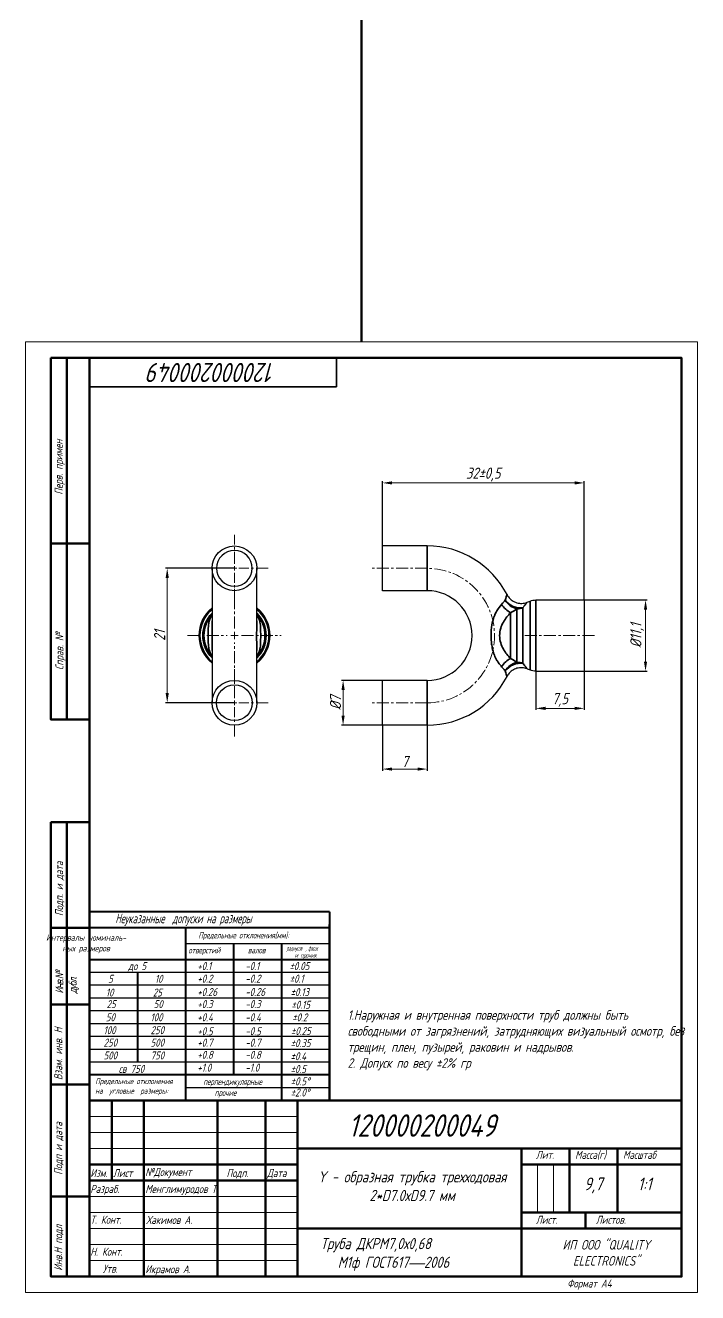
# Model space of a CAD drawing. Header units: millimetres. Extents: x 937859 to 970574, y 987894 to 996517.
# Drawn here: x 966893.1 to 967103.1, y 991224.1 to 991620 of the extents above; entities that cross this region are included whole.
import ezdxf

# ---------------------------------------------------------------- set-up
doc = ezdxf.new("R2010")
doc.units = ezdxf.units.MM
doc.header["$LTSCALE"] = 0.5
doc.linetypes.add('CENTER', pattern=[0.6, 0.375, -0.075, 0.075, -0.075])
doc.linetypes.add('K5LT_BASIC', pattern=[0])
doc.layers.add('DIM', color=4, linetype='Continuous')
doc.layers.add('MD_Видимые', color=7, linetype='Continuous', lineweight=25)
doc.layers.add('MD_Видимые тонкие', color=7, linetype='Continuous', lineweight=35)
doc.styles.get("Standard").update_dxf_attribs({"font": 'GOST_A.TTF', "oblique": 15})
doc.dimstyles.new('ГОСТ-1', dxfattribs={"dimtxt": 2.5, "dimasz": 3, "dimexe": 0.5, "dimexo": 0, "dimtad": 1, "dimzin": 0, "dimtxsty": 'Standard', "dimcen": 0.09, "dimadec": 0, "dimazin": 0, "dimtfac": 1, "dimtofl": 0, "dimtmove": 0, "dimatfit": 3, "dimfxl": 1, "dimtolj": 1, "dimtzin": 0, "dimlwd": 5, "dimarcsym": 0})

# ---------------------------------------------------------------- blocks, each defined once
blk = doc.blocks.new('*D106')
at = {"color": 0, "lineweight": -2, "transparency": 16777216}
for p, q in [((967004.62, 991457.35), (967004.62, 991477.52)), ((967067.62, 991440.47), (967067.62, 991477.52))]:
    blk.add_line(p, q, dxfattribs=at)
at = {"color": 0, "lineweight": 5, "transparency": 16777216}
blk.add_line((967007.62, 991477.02), (967064.62, 991477.02), dxfattribs=at)
at = {"color": 0, "transparency": 16777216}
for points in [[(967007.62, 991477.52), (967007.62, 991476.52), (967004.62, 991477.02)], [(967064.62, 991477.52), (967064.62, 991476.52), (967067.62, 991477.02)]]:
    blk.add_solid(points, dxfattribs=at)
at = {"layer": 'Defpoints', "color": 0, "transparency": 16777216}
for p in [(967067.62, 991477.02), (967004.62, 991457.35), (967067.62, 991440.47)]:
    blk.add_point(p, dxfattribs=at)
at = {"color": 0, "lineweight": 5, "transparency": 16777216, "insert": (967036.12, 991479.66), "char_height": 3.5, "attachment_point": 5}
blk.add_mtext('\\A1;32%%P0,5', dxfattribs=at)
blk = doc.blocks.new('*U107')
at = {"color": 0, "linetype": 'CENTER', "lineweight": 5, "ltscale": 20, "transparency": 16777216}
for p, q in [((0, 1.4), (0, 10.5)), ((-10.5, 0), (-1.4, 0)), ((1.4, 0), (10.5, 0)), ((0, -10.5), (0, -1.4))]:
    blk.add_line(p, q, dxfattribs=at)
at = {"color": 0, "linetype": 'Continuous', "lineweight": 5, "ltscale": 20, "transparency": 16777216}
for p, q in [((-0.7, 0), (0.7, 0)), ((0, -0.7), (0, 0.7))]:
    blk.add_line(p, q, dxfattribs=at)
blk = doc.blocks.new('*U108')
at = {"color": 0, "linetype": 'CENTER', "lineweight": 5, "ltscale": 20, "transparency": 16777216}
for p, q in [((0, 1.4), (0, 10.5)), ((-10.5, 0), (-1.4, 0)), ((1.4, 0), (10.5, 0)), ((0, -10.5), (0, -1.4))]:
    blk.add_line(p, q, dxfattribs=at)
at = {"color": 0, "linetype": 'Continuous', "lineweight": 5, "ltscale": 20, "transparency": 16777216}
for p, q in [((-0.7, 0), (0.7, 0)), ((0, -0.7), (0, 0.7))]:
    blk.add_line(p, q, dxfattribs=at)
blk = doc.blocks.new('*U109')
at = {"color": 0, "linetype": 'CENTER', "lineweight": 5, "ltscale": 20, "transparency": 16777216}
for p, q in [((0, 2.224), (0, 14.62)), ((-14.62, 0), (-2.224, 0)), ((2.224, 0), (14.62, 0)), ((0, -14.62), (0, -2.224))]:
    blk.add_line(p, q, dxfattribs=at)
at = {"color": 0, "linetype": 'Continuous', "lineweight": 5, "ltscale": 20, "transparency": 16777216}
for p, q in [((-1.112, 0), (1.112, 0)), ((0, -1.112), (0, 1.112))]:
    blk.add_line(p, q, dxfattribs=at)
blk = doc.blocks.new('*U110')
at = {"color": 0, "linetype": 'CENTER', "lineweight": 5, "ltscale": 20, "transparency": 16777216}
blk.add_line((-11.02, 0), (11.02, 0), dxfattribs=at)
blk = doc.blocks.new('*D111')
at = {"color": 0, "lineweight": -2, "transparency": 16777216}
for p, q in [((966958.4, 991450.35), (966936.9, 991450.35)), ((966958.4, 991408.35), (966936.9, 991408.35))]:
    blk.add_line(p, q, dxfattribs=at)
at = {"color": 0, "lineweight": 5, "transparency": 16777216}
blk.add_line((966937.4, 991447.35), (966937.4, 991411.35), dxfattribs=at)
at = {"color": 0, "transparency": 16777216}
for points in [[(966936.9, 991447.35), (966937.9, 991447.35), (966937.4, 991450.35)], [(966936.9, 991411.35), (966937.9, 991411.35), (966937.4, 991408.35)]]:
    blk.add_solid(points, dxfattribs=at)
at = {"layer": 'Defpoints', "color": 0, "transparency": 16777216}
for p in [(966958.4, 991450.35), (966937.4, 991408.35), (966958.4, 991408.35)]:
    blk.add_point(p, dxfattribs=at)
at = {"color": 0, "lineweight": 5, "transparency": 16777216, "insert": (966935.02, 991429.35), "char_height": 3.5, "attachment_point": 5, "rotation": 90}
blk.add_mtext('\\A1;21', dxfattribs=at)
blk = doc.blocks.new('*D112')
at = {"color": 0, "lineweight": -2, "transparency": 16777216}
for p, q in [((967004.62, 991401.43), (967004.62, 991387.13)), ((967018.62, 991401.35), (967018.62, 991387.13))]:
    blk.add_line(p, q, dxfattribs=at)
at = {"color": 0, "lineweight": 5, "transparency": 16777216}
blk.add_line((967007.62, 991387.63), (967015.62, 991387.63), dxfattribs=at)
at = {"color": 0, "transparency": 16777216}
for points in [[(967007.62, 991388.13), (967007.62, 991387.13), (967004.62, 991387.63)], [(967015.62, 991388.13), (967015.62, 991387.13), (967018.62, 991387.63)]]:
    blk.add_solid(points, dxfattribs=at)
at = {"layer": 'Defpoints', "color": 0, "transparency": 16777216}
for p in [(967004.62, 991401.43), (967018.62, 991401.35), (967018.62, 991387.63)]:
    blk.add_point(p, dxfattribs=at)
at = {"color": 0, "lineweight": 5, "transparency": 16777216, "insert": (967011.62, 991390), "char_height": 3.5, "attachment_point": 5}
blk.add_mtext('\\A1;7 ', dxfattribs=at)
blk = doc.blocks.new('*D113')
at = {"color": 0, "lineweight": -2, "transparency": 16777216}
for p, q in [((967052.58, 991418.23), (967052.58, 991406.1)), ((967067.62, 991418.23), (967067.62, 991406.1))]:
    blk.add_line(p, q, dxfattribs=at)
at = {"color": 0, "lineweight": 5, "transparency": 16777216}
blk.add_line((967055.58, 991406.6), (967064.62, 991406.6), dxfattribs=at)
at = {"color": 0, "transparency": 16777216}
for points in [[(967055.58, 991407.1), (967055.58, 991406.1), (967052.58, 991406.6)], [(967064.62, 991407.1), (967064.62, 991406.1), (967067.62, 991406.6)]]:
    blk.add_solid(points, dxfattribs=at)
at = {"layer": 'Defpoints', "color": 0, "transparency": 16777216}
for p in [(967052.58, 991418.23), (967067.62, 991418.23), (967067.62, 991406.6)]:
    blk.add_point(p, dxfattribs=at)
at = {"color": 0, "lineweight": 5, "transparency": 16777216, "insert": (967060.1, 991409.23), "char_height": 3.5, "attachment_point": 5}
blk.add_mtext('\\A1;7,5', dxfattribs=at)
blk = doc.blocks.new('*D114')
at = {"color": 0, "lineweight": -2, "transparency": 16777216}
for p, q in [((967067.62, 991440.47), (967087.31, 991440.47)), ((967067.62, 991418.23), (967087.31, 991418.23))]:
    blk.add_line(p, q, dxfattribs=at)
at = {"color": 0, "lineweight": 5, "transparency": 16777216}
blk.add_line((967086.81, 991437.47), (967086.81, 991421.23), dxfattribs=at)
at = {"color": 0, "transparency": 16777216}
for points in [[(967086.31, 991437.47), (967087.31, 991437.47), (967086.81, 991440.47)], [(967086.31, 991421.23), (967087.31, 991421.23), (967086.81, 991418.23)]]:
    blk.add_solid(points, dxfattribs=at)
at = {"layer": 'Defpoints', "color": 0, "transparency": 16777216}
for p in [(967067.62, 991440.47), (967067.62, 991418.23), (967086.81, 991418.23)]:
    blk.add_point(p, dxfattribs=at)
at = {"color": 0, "lineweight": 5, "transparency": 16777216, "insert": (967084.18, 991429.35), "char_height": 3.5, "attachment_point": 5, "rotation": 90}
blk.add_mtext('\\A1;%%C11,1', dxfattribs=at)
blk = doc.blocks.new('*D115')
at = {"color": 0, "lineweight": -2, "transparency": 16777216}
for p, q in [((967004.62, 991415.35), (966991.84, 991415.35)), ((967004.62, 991401.35), (966991.84, 991401.35))]:
    blk.add_line(p, q, dxfattribs=at)
at = {"color": 0, "lineweight": 5, "transparency": 16777216}
blk.add_line((966992.34, 991412.35), (966992.34, 991404.35), dxfattribs=at)
at = {"color": 0, "transparency": 16777216}
for points in [[(966991.84, 991412.35), (966992.84, 991412.35), (966992.34, 991415.35)], [(966991.84, 991404.35), (966992.84, 991404.35), (966992.34, 991401.35)]]:
    blk.add_solid(points, dxfattribs=at)
at = {"layer": 'Defpoints', "color": 0, "transparency": 16777216}
for p in [(967004.62, 991415.35), (966992.34, 991401.35), (967004.62, 991401.35)]:
    blk.add_point(p, dxfattribs=at)
at = {"color": 0, "lineweight": 5, "transparency": 16777216, "insert": (966989.96, 991408.35), "char_height": 3.5, "attachment_point": 5, "rotation": 90}
blk.add_mtext('\\A1;%%C7', dxfattribs=at)

msp = doc.modelspace()

# ---------------------------------------------------------------- linework, layer by layer
at = {"color": 1, "lineweight": 90}
msp.add_line((966998.085, 991521.079), (966998.085, 992017.59), dxfattribs=at)
at = {"lineweight": 5}
for p, q in [((967103.085, 991521.079), (966893.085, 991521.079)), ((966913.085, 991279.079), (966978.085, 991279.079)), ((966913.085, 991274.079), (966978.085, 991274.079)), ((966913.085, 991269.079), (966978.085, 991269.079)), ((967053.085, 991249.079), (967053.085, 991264.079)), ((967058.085, 991249.079), (967058.085, 991264.079)), ((967058.085, 991249.079), (967058.085, 991264.079)), ((966913.085, 991254.079), (966978.085, 991254.079)), ((966913.085, 991249.079), (966978.085, 991249.079)), ((966913.085, 991244.079), (966978.085, 991244.079)), ((966913.085, 991239.079), (966978.085, 991239.079)), ((966913.085, 991234.079), (966978.085, 991234.079))]:
    msp.add_line(p, q, dxfattribs=at)
at = {"lineweight": 50}
for p, q in [((966913.085, 991458.079), (966901.085, 991458.079)), ((966906.085, 991314.079), (966906.085, 991229.079)), ((966913.085, 991284.079), (966978.085, 991284.079)), ((966920.085, 991284.079), (966920.085, 991259.079)), ((966930.085, 991284.079), (966930.085, 991229.079)), ((966953.085, 991284.079), (966953.085, 991229.079)), ((966968.085, 991284.079), (966968.085, 991229.079)), ((966978.085, 991284.079), (966978.085, 991229.079)), ((966978.085, 991269.079), (967098.085, 991269.079)), ((967048.085, 991269.079), (967048.085, 991229.079)), ((967063.085, 991249.079), (967063.085, 991269.079)), ((967063.085, 991249.079), (967063.085, 991269.079)), ((967078.085, 991249.079), (967078.085, 991269.079)), ((967078.085, 991249.079), (967078.085, 991269.079)), ((966913.085, 991264.079), (966978.085, 991264.079)), ((967048.085, 991264.079), (967098.085, 991264.079)), ((966913.085, 991259.079), (966978.085, 991259.079)), ((967048.085, 991249.079), (967098.085, 991249.079)), ((967068.085, 991244.079), (967068.085, 991249.079)), ((966978.085, 991244.079), (967098.085, 991244.079))]:
    msp.add_line(p, q, dxfattribs=at)
at = {"linetype": 'CENTER', "lineweight": 5, "ltscale": 20}
for p, q in [((967018.619, 991450.346), (967001.119, 991450.346)), ((967018.619, 991408.346), (967001.119, 991408.346))]:
    msp.add_line(p, q, dxfattribs=at)
at = {"lineweight": 40}
for p, q in [((966913.085, 991343.079), (966913.085, 991284.079)), ((966988.085, 991343.079), (966913.085, 991343.079)), ((966988.085, 991343.079), (966988.085, 991284.079)), ((966988.085, 991338.079), (966913.085, 991338.079)), ((966943.085, 991338.079), (966943.085, 991284.079)), ((966958.085, 991333.079), (966958.085, 991292.079)), ((966973.085, 991333.079), (966973.085, 991284.079)), ((966988.085, 991328.079), (966913.085, 991328.079)), ((966928.085, 991324.079), (966928.085, 991296.079)), ((966988.085, 991292.079), (966913.085, 991292.079)), ((966988.085, 991284.079), (966913.085, 991284.079))]:
    msp.add_line(p, q, dxfattribs=at)
at = {"linetype": 'K5LT_BASIC', "lineweight": 40}
msp.add_line((966988.085, 991284.079), (966988.085, 991339.079), dxfattribs=at)
for p, q in [((966988.085, 991333.079), (966943.085, 991333.079)), ((966988.085, 991324.079), (966913.085, 991324.079)), ((966988.085, 991320.079), (966913.085, 991320.079)), ((966988.085, 991316.079), (966913.085, 991316.079)), ((966988.085, 991312.079), (966913.085, 991312.079)), ((966988.085, 991308.079), (966913.085, 991308.079)), ((966988.085, 991304.079), (966913.085, 991304.079)), ((966988.085, 991304.079), (966988.085, 991284.079)), ((966988.085, 991300.079), (966913.085, 991300.079)), ((966988.085, 991296.079), (966913.085, 991296.079)), ((966988.085, 991284.079), (966988.085, 991292.079)), ((966988.085, 991288.079), (966943.085, 991288.079)), ((966988.085, 991288.079), (966943.085, 991288.079)), ((966988.085, 991284.079), (966988.085, 991289.079)), ((967098.085, 991284.079), (967098.085, 991229.079))]:
    msp.add_line(p, q)
at = {"lineweight": 5}
msp.add_lwpolyline([(966893.085, 991521.079), (967103.085, 991521.079), (967103.085, 991224.079), (966893.085, 991224.079)], close=True, dxfattribs=at)
at = {"lineweight": 50}
for points in [[(966901.085, 991516.079), (966913.085, 991516.079), (966913.085, 991403.079), (966901.085, 991403.079)], [(966906.085, 991516.079), (966913.085, 991516.079), (966913.085, 991403.079), (966906.085, 991403.079)], [(966913.085, 991516.079), (967098.085, 991516.079), (967098.085, 991229.079), (966913.085, 991229.079)], [(966901.085, 991371.079), (966913.085, 991371.079), (966913.085, 991314.079), (966901.085, 991314.079)], [(966906.085, 991371.079), (966913.085, 991371.079), (966913.085, 991314.079), (966906.085, 991314.079)], [(966901.085, 991338.079), (966913.085, 991338.079), (966913.085, 991314.079), (966901.085, 991314.079)], [(966901.085, 991314.079), (966913.085, 991314.079), (966913.085, 991229.079), (966901.085, 991229.079)], [(966901.085, 991289.079), (966913.085, 991289.079), (966913.085, 991254.079), (966901.085, 991254.079)], [(966913.085, 991284.079), (967098.085, 991284.079), (967098.085, 991229.079), (966913.085, 991229.079)]]:
    msp.add_lwpolyline(points, close=True, dxfattribs=at)
at = {"lineweight": 35, "ltscale": 10}
msp.add_lwpolyline([(966913.085, 991516.079), (966990.247, 991516.079), (966990.247, 991507.065), (966913.085, 991507.065)], close=True, dxfattribs=at)
at = {"linetype": 'CENTER', "lineweight": 5, "ltscale": 20}
msp.add_arc((967018.619, 991429.346), 21, 270, 90, dxfattribs=at)
at = {"layer": 'MD_Видимые'}
for p, q in [((967004.619, 991450.346), (967004.619, 991457.346)), ((967018.619, 991457.346), (967004.619, 991457.346)), ((967004.619, 991443.346), (967004.619, 991450.346)), ((967018.619, 991443.346), (967004.619, 991443.346)), ((967049.843, 991439.755), (967050.725, 991440.108)), ((967052.582, 991440.466), (967067.619, 991440.466)), ((967067.619, 991440.466), (967067.619, 991429.346)), ((967067.619, 991429.346), (967067.619, 991418.226)), ((967049.843, 991418.936), (967050.725, 991418.583)), ((967052.582, 991418.226), (967067.619, 991418.226)), ((967004.619, 991408.346), (967004.619, 991415.346)), ((967018.619, 991415.346), (967004.619, 991415.346)), ((967004.619, 991401.346), (967004.619, 991408.346)), ((967018.619, 991401.346), (967004.619, 991401.346))]:
    msp.add_line(p, q, dxfattribs=at)
at = {"layer": 'MD_Видимые', "extrusion": (1, -2.22045e-16, 2.96762e-13)}
for p, q in [((966951.398, 991450.346), (966951.398, 991433.972)), ((966965.398, 991433.972), (966965.398, 991450.346)), ((966951.398, 991424.72), (966951.398, 991408.346)), ((966965.398, 991408.346), (966965.398, 991424.72))]:
    msp.add_line(p, q, dxfattribs=at)
at = {"layer": 'MD_Видимые', "extrusion": (0, -2.22045e-16, -1)}
for centre, radius, start, end in [((-966958.398, 991450.346), 7, 0, 180), ((-966958.398, 991450.346), 7, 180, 0), ((-966958.398, 991408.346), 7, 0, 180), ((-966958.398, 991408.346), 5.58, 0, 180), ((-966958.398, 991408.346), 7, 180, 0), ((-966958.398, 991408.346), 5.58, 180, 0)]:
    msp.add_arc(centre, radius, start, end, dxfattribs=at)
at = {"layer": 'MD_Видимые'}
for centre, radius, start, end in [((967018.619, 991429.346), 28, 27.13717, 90), ((966958.398, 991450.346), 5.58, 0, 180), ((966958.398, 991450.346), 5.58, 180, 0), ((967018.619, 991429.346), 14, 0, 90), ((966958.398, 991429.346), 11.12, 129.01298, 180), ((966958.398, 991429.346), 11.12, 0, 50.98702), ((966958.398, 991429.346), 9.52, 137.33207, 180), ((966958.398, 991429.346), 9.52, 0, 42.66793), ((966958.398, 991429.346), 11.12, 180, 230.98702), ((966958.398, 991429.346), 9.52, 180, 222.66793), ((966958.398, 991429.346), 9.52, 317.33207, 0), ((966958.398, 991429.346), 11.12, 309.01298, 0), ((967018.619, 991429.346), 14, 270, 0), ((967018.619, 991429.346), 28, 270, 332.86283)]:
    msp.add_arc(centre, radius, start, end, dxfattribs=at)
at = {"layer": 'MD_Видимые', "extrusion": (0, 0, -1)}
for centre, start, end in [((-967052.582, 991435.466), 68.19859, 90), ((-967052.582, 991423.226), 270, 291.80141)]:
    msp.add_arc(centre, 5, start, end, dxfattribs=at)
at = {"layer": 'MD_Видимые'}
for points, knots in [([(967043.537, 991442.117), (967043.783, 991441.636), (967044.113, 991441.191), (967044.888, 991440.436), (967045.345, 991440.118), (967046.323, 991439.652), (967046.857, 991439.497), (967047.933, 991439.369), (967048.488, 991439.394), (967049.299, 991439.565), (967049.576, 991439.649), (967049.843, 991439.755)], [0, 0, 0, 0, 2.0580845, 2.0580845, 4.1223927, 4.1223927, 6.1864757, 6.1864757, 8.2505666, 8.2505666, 9.3450964, 9.3450964, 9.3450964, 9.3450964]), ([(967048.513, 991438.031), (967048.719, 991438.292), (967048.904, 991438.529), (967049.066, 991438.737), (967049.227, 991438.944), (967049.365, 991439.124), (967049.478, 991439.272), (967049.482, 991439.277), (967049.482, 991439.277), (967049.483, 991439.278), (967049.496, 991439.295), (967049.532, 991439.343), (967049.582, 991439.409), (967049.607, 991439.442), (967049.635, 991439.479), (967049.664, 991439.517), (967049.679, 991439.536), (967049.693, 991439.556), (967049.708, 991439.575), (967049.716, 991439.586), (967049.724, 991439.597), (967049.732, 991439.607), (967049.738, 991439.614), (967049.742, 991439.62), (967049.748, 991439.628), (967049.749, 991439.629), (967049.749, 991439.63), (967049.75, 991439.63), (967049.799, 991439.696), (967049.838, 991439.748), (967049.843, 991439.755), (967049.843, 991439.755), (967049.843, 991439.755), (967049.843, 991439.755), (967049.843, 991439.755), (967049.843, 991439.755), (967049.843, 991439.755)], [0, 0, 0, 0, 0.125, 0.125, 0.125, 0.24902344, 0.24902344, 0.24902344, 0.25296021, 0.25296021, 0.25296021, 0.3139801, 0.3139801, 0.3139801, 0.34449005, 0.34449005, 0.34449005, 0.35974503, 0.35974503, 0.35974503, 0.36859696, 0.36859696, 0.36859696, 0.37439934, 0.37439934, 0.37439934, 0.375, 0.375, 0.375, 0.4921875, 0.4921875, 0.4921875, 0.5, 0.5, 0.5, 0.5003016, 0.5003016, 0.5003016, 0.5003016]), ([(967049.843, 991418.936), (967049.341, 991419.137), (967048.8, 991419.256), (967047.72, 991419.316), (967047.167, 991419.256), (967046.123, 991418.965), (967045.619, 991418.731), (967044.723, 991418.121), (967044.321, 991417.737), (967043.821, 991417.075), (967043.668, 991416.83), (967043.537, 991416.574)], [0, 0, 0, 0, 2.0580845, 2.0580845, 4.1223927, 4.1223927, 6.1864756, 6.1864756, 8.2505666, 8.2505666, 9.3449534, 9.3449534, 9.3449534, 9.3449534])]:
    msp.add_open_spline(points, degree=3, knots=knots, dxfattribs=at)
msp.add_open_spline([(967049.843, 991439.755), (967049.843, 991439.755), (967049.843, 991439.755), (967049.843, 991439.755)], degree=3, dxfattribs=at)
at = {"layer": 'MD_Видимые тонкие'}
for p, q in [((967018.619, 991450.346), (967018.619, 991457.346)), ((967018.619, 991443.346), (967018.619, 991450.346)), ((967046.656, 991437.717), (967046.656, 991420.975)), ((967048.513, 991429.346), (967048.513, 991438.031)), ((967050.725, 991440.108), (967050.725, 991429.346)), ((967052.582, 991440.466), (967052.582, 991429.346)), ((967044.619, 991436.482), (967044.619, 991429.346)), ((967044.619, 991429.346), (967044.619, 991422.209)), ((967048.513, 991420.66), (967048.513, 991429.346)), ((967050.725, 991429.346), (967050.725, 991418.583)), ((967052.582, 991429.346), (967052.582, 991418.226)), ((967018.619, 991408.346), (967018.619, 991415.346)), ((967018.619, 991401.346), (967018.619, 991408.346))]:
    msp.add_line(p, q, dxfattribs=at)
for start, end in [(130.57279, 180), (0, 49.42721), (180, 229.42721), (310.57279, 0)]:
    msp.add_arc((966958.398, 991429.346), 10.762, start, end, dxfattribs=at)
at = {"layer": 'MD_Видимые тонкие', "extrusion": (0, -2.22045e-16, -1)}
for start, end in [(0, 44.87295), (135.12705, 180), (315.12705, 0), (180, 224.87295)]:
    msp.add_arc((-966958.398, 991429.346), 9.878, start, end, dxfattribs=at)
at = {"layer": 'MD_Видимые тонкие', "extrusion": (0, 0, -1)}
for centre, major_axis, ratio, start_param, end_param in [((967044.619, 991440.23), (-3.164, 3.871), 0.5826038, 4.0931764, 4.883793), ((967046.656, 991442.113), (4.596, -4.482), 0.7975223, 1.7810108, 1.7810289), ((967046.656, 991442.113), (-3.58, 3.491), 0.7975236, 4.0514174, 5.0129541), ((967046.656, 991442.113), (-5, 0), 0.8793191, 4.3318826, 4.712389), ((967044.619, 991418.461), (3.164, 3.871), 0.5826038, 4.5409849, 5.3316015), ((967046.656, 991416.578), (3.58, 3.491), 0.7975236, 4.4118239, 5.3733606), ((967046.656, 991416.578), (5, 0), 0.8793191, 4.712389, 5.0928954)]:
    msp.add_ellipse(centre, major_axis=major_axis, ratio=ratio, start_param=start_param, end_param=end_param, dxfattribs=at)
at = {"layer": 'MD_Видимые тонкие'}
for centre, major_axis, ratio, start_param, end_param in [((967046.656, 991442.113), (-5.528, 3.265), 0.7581267, 1.1744227, 1.1744439), ((967046.656, 991442.113), (4.305, -2.543), 0.7581244, 4.2252113, 5.5380621), ((967046.656, 991416.578), (-4.305, -2.543), 0.7581244, 3.8867159, 5.1995666)]:
    msp.add_ellipse(centre, major_axis=major_axis, ratio=ratio, start_param=start_param, end_param=end_param, dxfattribs=at)
for points, knots in [([(967042.937, 991440.42), (967043.214, 991441.204), (967043.411, 991441.763), (967043.495, 991441.998), (967043.522, 991442.077), (967043.537, 991442.117), (967043.537, 991442.117)], [0, 0, 0, 0, 0.374897, 0.374897, 0.374897, 0.49985642, 0.49985642, 0.49985642, 0.49985642]), ([(967038.578, 991429.346), (967038.578, 991430.511), (967038.654, 991431.612), (967038.842, 991432.735), (967038.955, 991433.404), (967039.106, 991434.047), (967039.303, 991434.672), (967039.389, 991434.945), (967039.487, 991435.215), (967039.595, 991435.482), (967039.652, 991435.624), (967039.713, 991435.765), (967039.777, 991435.906), (967039.869, 991436.108), (967039.967, 991436.309), (967040.071, 991436.508), (967040.123, 991436.607), (967040.176, 991436.706), (967040.231, 991436.805), (967040.259, 991436.854), (967040.286, 991436.903), (967040.315, 991436.952), (967040.343, 991437.001), (967040.373, 991437.053), (967040.4, 991437.099), (967040.837, 991437.838), (967041.339, 991438.515), (967041.857, 991439.074)], [0.50013734, 0.50013734, 0.50013734, 0.50013734, 0.65677199, 0.65677199, 0.65677199, 0.75006867, 0.75006867, 0.75006867, 0.79082719, 0.79082719, 0.79082719, 0.8125515, 0.8125515, 0.8125515, 0.84379292, 0.84379292, 0.84379292, 0.85941363, 0.85941363, 0.85941363, 0.86722398, 0.86722398, 0.86722398, 0.87503434, 0.87503434, 0.87503434, 1, 1, 1, 1]), ([(966951.398, 991435.729), (966950.93, 991435.108), (966950.622, 991434.391), (966950.325, 991432.987), (966950.266, 991432.342), (966950.208, 991430.939), (966950.205, 991430.15), (966950.205, 991429.357), (966950.205, 991429.351), (966950.205, 991429.346)], [0.07541944, 0.07541944, 0.07541944, 0.07541944, 0.25, 0.25, 0.375, 0.375, 0.5, 0.5, 0.50087991, 0.50087991, 0.50087991, 0.50087991]), ([(966951.399, 991433.972), (966951.399, 991433.578), (966951.406, 991433.178), (966951.415, 991432.769), (966951.441, 991431.663), (966951.475, 991430.583), (966951.476, 991429.436), (966951.476, 991429.415), (966951.476, 991429.392), (966951.476, 991429.371), (966951.476, 991429.363), (966951.476, 991429.356), (966951.476, 991429.349), (966951.476, 991429.322), (966951.476, 991429.291), (966951.476, 991429.262), (966951.474, 991428.128), (966951.442, 991427.052), (966951.416, 991425.957), (966951.411, 991425.737), (966951.406, 991425.52), (966951.403, 991425.305), (966951.401, 991425.108), (966951.399, 991424.913), (966951.399, 991424.72)], [0.28429473, 0.28429473, 0.28429473, 0.28429473, 0.34145983, 0.34145983, 0.34145983, 0.49609375, 0.49609375, 0.49609375, 0.49895742, 0.49895742, 0.49895742, 0.5, 0.5, 0.5, 0.50390625, 0.50390625, 0.50390625, 0.65681766, 0.65681766, 0.65681766, 0.6875, 0.6875, 0.6875, 0.71567815, 0.71567815, 0.71567815, 0.71567815]), ([(966965.321, 991429.346), (966965.321, 991430.511), (966965.355, 991431.612), (966965.381, 991432.735), (966965.391, 991433.157), (966965.398, 991433.569), (966965.398, 991433.972)], [0.50013734, 0.50013734, 0.50013734, 0.50013734, 0.65677199, 0.65677199, 0.65677199, 0.715635, 0.715635, 0.715635, 0.715635]), ([(966966.592, 991429.346), (966966.592, 991430.128), (966966.589, 991430.91), (966966.532, 991432.329), (966966.474, 991432.972), (966966.179, 991434.38), (966965.871, 991435.102), (966965.398, 991435.73)], [0.50087998, 0.50087998, 0.50087998, 0.50087998, 0.625, 0.625, 0.75, 0.75, 0.9251294, 0.9251294, 0.9251294, 0.9251294]), ([(967041.227, 991429.346), (967041.227, 991430.128), (967041.347, 991430.91), (967041.767, 991432.329), (967042.063, 991432.972), (967043.067, 991434.732), (967043.891, 991435.702), (967044.619, 991436.482)], [0.50087998, 0.50087998, 0.50087998, 0.50087998, 0.625, 0.625, 0.75, 0.75, 1, 1, 1, 1]), ([(966950.205, 991429.346), (966950.205, 991428.563), (966950.208, 991427.781), (966950.236, 991427.074), (966950.265, 991426.363), (966950.323, 991425.72), (966950.446, 991425.133), (966950.618, 991424.311), (966950.926, 991423.589), (966951.398, 991422.962)], [0.50087991, 0.50087991, 0.50087991, 0.50087991, 0.625, 0.625, 0.625, 0.75, 0.75, 0.75, 0.9251294, 0.9251294, 0.9251294, 0.9251294]), ([(966965.398, 991424.72), (966965.398, 991425.114), (966965.391, 991425.514), (966965.382, 991425.923), (966965.376, 991426.163), (966965.37, 991426.419), (966965.364, 991426.655), (966965.342, 991427.523), (966965.321, 991428.4), (966965.321, 991429.321), (966965.321, 991429.329), (966965.321, 991429.337), (966965.321, 991429.346)], [0.28431975, 0.28431975, 0.28431975, 0.28431975, 0.34145976, 0.34145976, 0.34145976, 0.37510301, 0.37510301, 0.37510301, 0.49901509, 0.49901509, 0.49901509, 0.50013734, 0.50013734, 0.50013734, 0.50013734]), ([(966965.398, 991422.962), (966965.867, 991423.584), (966966.175, 991424.301), (966966.472, 991425.704), (966966.531, 991426.35), (966966.589, 991427.753), (966966.592, 991428.541), (966966.592, 991429.335), (966966.592, 991429.34), (966966.592, 991429.346)], [0.07541944, 0.07541944, 0.07541944, 0.07541944, 0.25, 0.25, 0.375, 0.375, 0.5, 0.5, 0.50087994, 0.50087994, 0.50087994, 0.50087994]), ([(967041.857, 991419.617), (967041.597, 991419.898), (967041.341, 991420.207), (967041.096, 991420.537), (967040.974, 991420.702), (967040.855, 991420.873), (967040.739, 991421.048), (967040.681, 991421.135), (967040.624, 991421.224), (967040.567, 991421.314), (967040.539, 991421.358), (967040.511, 991421.404), (967040.484, 991421.449), (967040.456, 991421.494), (967040.43, 991421.537), (967040.402, 991421.586), (967040.093, 991422.106), (967039.825, 991422.642), (967039.602, 991423.19), (967039.491, 991423.463), (967039.392, 991423.74), (967039.303, 991424.02), (967039.108, 991424.637), (967038.959, 991425.269), (967038.848, 991425.923), (967038.807, 991426.163), (967038.77, 991426.419), (967038.74, 991426.655), (967038.631, 991427.523), (967038.579, 991428.4), (967038.578, 991429.321), (967038.578, 991429.329), (967038.578, 991429.337), (967038.578, 991429.346)], [0, 0, 0, 0, 0.06251717, 0.06251717, 0.06251717, 0.09377575, 0.09377575, 0.09377575, 0.10940504, 0.10940504, 0.10940504, 0.11721969, 0.11721969, 0.11721969, 0.12503434, 0.12503434, 0.12503434, 0.20856613, 0.20856613, 0.20856613, 0.25006867, 0.25006867, 0.25006867, 0.34145976, 0.34145976, 0.34145976, 0.37510301, 0.37510301, 0.37510301, 0.49901509, 0.49901509, 0.49901509, 0.50013734, 0.50013734, 0.50013734, 0.50013734]), ([(967044.619, 991422.209), (967043.897, 991422.983), (967043.076, 991423.948), (967042.07, 991425.704), (967041.773, 991426.35), (967041.353, 991427.753), (967041.228, 991428.541), (967041.227, 991429.335), (967041.227, 991429.34), (967041.227, 991429.346)], [0, 0, 0, 0, 0.25, 0.25, 0.375, 0.375, 0.5, 0.5, 0.50087994, 0.50087994, 0.50087994, 0.50087994]), ([(967041.857, 991419.617), (967042.143, 991419.308), (967042.394, 991419.001), (967042.612, 991418.713), (967042.73, 991418.559), (967042.838, 991418.411), (967042.937, 991418.272)], [0, 0, 0, 0, 0.6508782, 0.6508782, 0.6508782, 1, 1, 1, 1]), ([(967043.537, 991416.574), (967043.537, 991416.574), (967043.522, 991416.615), (967043.495, 991416.693), (967043.411, 991416.928), (967043.214, 991417.486), (967042.937, 991418.272)], [0.49983841, 0.49983841, 0.49983841, 0.49983841, 0.62487412, 0.62487412, 0.62487412, 1, 1, 1, 1]), ([(967049.843, 991418.936), (967049.843, 991418.936), (967049.843, 991418.936), (967049.843, 991418.936), (967049.843, 991418.936), (967049.811, 991418.979), (967049.75, 991419.061), (967049.719, 991419.101), (967049.681, 991419.152), (967049.636, 991419.211), (967049.614, 991419.241), (967049.59, 991419.273), (967049.564, 991419.307), (967049.551, 991419.324), (967049.537, 991419.342), (967049.523, 991419.36), (967049.515, 991419.371), (967049.507, 991419.382), (967049.498, 991419.393), (967049.493, 991419.4), (967049.487, 991419.408), (967049.481, 991419.416), (967049.481, 991419.416), (967049.481, 991419.416), (967049.48, 991419.416), (967049.469, 991419.432), (967049.435, 991419.476), (967049.37, 991419.561), (967049.338, 991419.603), (967049.297, 991419.656), (967049.246, 991419.722), (967049.221, 991419.754), (967049.193, 991419.791), (967049.162, 991419.83), (967049.144, 991419.854), (967049.125, 991419.878), (967049.105, 991419.904), (967049.092, 991419.921), (967049.08, 991419.937), (967049.064, 991419.957), (967049.063, 991419.959), (967049.062, 991419.96), (967049.061, 991419.961), (967048.904, 991420.164), (967048.721, 991420.397), (967048.513, 991420.66)], [0.4998711, 0.4998711, 0.4998711, 0.4998711, 0.5, 0.5, 0.5, 0.625, 0.625, 0.625, 0.6875, 0.6875, 0.6875, 0.71875, 0.71875, 0.71875, 0.734375, 0.734375, 0.734375, 0.74365262, 0.74365262, 0.74365262, 0.74963766, 0.74963766, 0.74963766, 0.75, 0.75, 0.75, 0.8125, 0.8125, 0.8125, 0.84375, 0.84375, 0.84375, 0.859375, 0.859375, 0.859375, 0.86856639, 0.86856639, 0.86856639, 0.87453428, 0.87453428, 0.87453428, 0.875, 0.875, 0.875, 1, 1, 1, 1])]:
    msp.add_open_spline(points, degree=3, knots=knots, dxfattribs=at)
for points in [[(967042.937, 991440.42), (967042.651, 991440.018), (967042.3, 991439.553), (967041.857, 991439.074)], [(967046.656, 991437.717), (967046.091, 991437.337), (967045.411, 991436.907), (967044.619, 991436.482)], [(966951.399, 991433.972), (966951.399, 991433.972), (966951.399, 991433.972), (966951.399, 991433.972)], [(967039.105, 991433.978), (967039.104, 991433.977), (967039.104, 991433.977), (967039.104, 991433.976)], [(967046.656, 991420.975), (967046.111, 991421.341), (967045.434, 991421.772), (967044.619, 991422.209)], [(967049.843, 991418.936), (967049.843, 991418.936), (967049.843, 991418.936), (967049.843, 991418.936)]]:
    msp.add_open_spline(points, degree=3, dxfattribs=at)

# ---------------------------------------------------------------- block references
at = {"linetype": 'CENTER', "lineweight": 5, "ltscale": 20, "extrusion": (0, -2.22045e-16, -1)}
for name, p in [('*U107', (-966958.398, 991450.346)), ('*U108', (-966958.398, 991408.346))]:
    msp.add_blockref(name, p, dxfattribs=at)
at = {"linetype": 'CENTER', "lineweight": 5, "ltscale": 20}
for name, p in [('*U109', (966958.398, 991429.346)), ('*U110', (967060.1, 991429.346))]:
    msp.add_blockref(name, p, dxfattribs=at)

# ---------------------------------------------------------------- texts
at = {"attachment_point": 1}
for s, width, gutter_width, insert, char_height, rotation in [('120000200049', 101.02573, 0.277, (966971.128, 991508.509), 6, 180), ('Взам. инв. Н', 22.53419, 0.0936, (966902.123, 991290.504), 2.5, 90), ('Подп и дата', 23.06588, 0.0936, (966902.123, 991260.899), 2.5, 90), ('Инв.Н подл', 27.20805, 0.0936, (966902.105, 991230.933), 2.5, 90)]:
    msp.add_mtext_dynamic_manual_height_columns(s, width=width, gutter_width=gutter_width, heights=[0], dxfattribs=dict(at, insert=insert, char_height=char_height, rotation=rotation))
for s, width, gutter_width, insert, char_height in [('{\\W0.8;Неуказанные  допуски на размеры}', 62.68743, 0.0225, (966921.166, 991342.479), 3), ('\\pxqc;{\\W0.9;Интервалы номиналь-\\Pных размеров}', 32.84824, 0.0225, (966895.621, 991335.989), 2), ('{\\W0.8;Предельные отклонения(мм):}', 39.37922, 0.0225, (966947.13, 991336.731), 2), ('{\\W0.8;валов}', 0.24687, 0.0225, (966962.591, 991332.07), 2), ('{\\W0.6;радиусов  , фасок}', 9.33538, 0.0225, (966974.695, 991332.386), 1.5), ('до 5', 8.87794, 0.0225, (966925.164, 991327.345), 2.5), ('+0.1', 8.87794, 0.0225, (966946.781, 991327.345), 2.5), ('-0.1', 8.87794, 0.0225, (966961.781, 991327.345), 2.5), ('%%P0.05', 8.87794, 0.0225, (966975.585, 991327.345), 2.5), ('{\\W0.8;и прочих}', 20.39974, 0.0225, (966977.217, 991330.242), 1.5), ('5', 8.87794, 0.0225, (966918.929, 991323.363), 2.5), ('10', 8.87794, 0.0225, (966933.538, 991323.363), 2.5), ('+0.2', 8.87794, 0.0225, (966946.781, 991323.417), 2.5), ('-0.2', 8.87794, 0.0225, (966961.781, 991323.417), 2.5), ('%%P0.1', 8.87794, 0.0225, (966975.633, 991323.4), 2.5), ('10', 8.87794, 0.0225, (966918.217, 991319.078), 2.5), ('25', 8.87794, 0.0225, (966932.893, 991319.078), 2.5), ('+0.26', 8.87794, 0.0225, (966946.781, 991319.248), 2.5), ('-0.26', 8.87794, 0.0225, (966961.781, 991319.248), 2.5), ('%%P0.13', 8.87794, 0.0225, (966975.917, 991319.207), 2.5), ('25', 8.87794, 0.0225, (966918.442, 991315.449), 2.5), ('50', 8.87794, 0.0225, (966933.148, 991315.449), 2.5), ('+0.3', 8.87794, 0.0225, (966946.781, 991315.461), 2.5), ('-0.3', 8.87794, 0.0225, (966961.781, 991315.461), 2.5), ('%%P0.15', 8.87794, 0.0225, (966976.171, 991315.26), 2.5), ('50', 8.87794, 0.0225, (966918.2, 991311.345), 2.5), ('100', 8.87794, 0.0225, (966932.174, 991311.345), 2.5), ('+0.4', 8.87794, 0.0225, (966946.781, 991311.345), 2.5), ('-0.4', 8.87794, 0.0225, (966961.781, 991311.345), 2.5), ('%%P0.2', 8.87794, 0.0225, (966976.423, 991311.319), 2.5), ('100', 8.87794, 0.0225, (966917.498, 991307.309), 2.5), ('250', 8.87794, 0.0225, (966932.174, 991307.309), 2.5), ('+0.5', 8.87794, 0.0225, (966946.781, 991306.978), 2.5), ('-0.5', 8.87794, 0.0225, (966961.781, 991306.978), 2.5), ('%%P0.25', 8.87794, 0.0225, (966976.035, 991307.083), 2.5), ('250', 8.87794, 0.0225, (966917.498, 991303.423), 2.5), ('500', 8.87794, 0.0225, (966932.174, 991303.423), 2.5), ('+0.7', 8.87794, 0.0225, (966946.781, 991303.422), 2.5), ('-0.7', 8.87794, 0.0225, (966961.781, 991303.422), 2.5), ('%%P0.35', 8.87794, 0.0225, (966975.926, 991303.292), 2.5), ('500', 8.87794, 0.0225, (966917.498, 991299.423), 2.5), ('750', 8.87794, 0.0225, (966932.174, 991299.423), 2.5), ('+0.8', 8.87794, 0.0225, (966946.781, 991299.62), 2.5), ('-0.8', 8.87794, 0.0225, (966961.781, 991299.62), 2.5), ('%%P0.4', 8.87794, 0.0225, (966975.926, 991299.192), 2.5), (' св 750', 32.91549, 0.0225, (966920.945, 991295.223), 2.5), ('+1.0', 8.87794, 0.0225, (966946.781, 991295.62), 2.5), ('-1.0', 8.87794, 0.0225, (966961.781, 991295.62), 2.5), ('%%P0.5', 8.87794, 0.0225, (966975.926, 991295.192), 2.5), ('{\\W0.9;Предельные отклонения\\Pна  угловые  размеры:}', 32.29887, 0.0225, (966914.906, 991291.015), 1.8), ('%%P0.5%%D', 8.87794, 0.0225, (966975.951, 991291.345), 2.5), ('%%P2.0%%D', 8.87794, 0.0225, (966975.951, 991287.84), 2.5), ('120000200049', 127.04654, 0.277, (966993.988, 991279.782), 7), ('Лит.', 0.05965, 0.0936, (967052.555, 991268.372), 2.5), ('Масса(г)', 0.08342, 0.0936, (967064.794, 991268.372), 2.5), ('Масштаб', 0.05965, 0.0936, (967079.772, 991268.372), 2.5), ('Изм.', 0.02019, 0.0936, (966913.377, 991262.686), 2.5), ('Лист', 0.02019, 0.0936, (966920.468, 991262.686), 2.5), ('№Документ', 0.179, 0.0936, (966930.525, 991263.022), 2.5), ('Подп.', 0.02019, 0.0936, (966955.925, 991262.686), 2.5), ('Дата', 0.02019, 0.0936, (966968.594, 991262.686), 2.5), ('\\pxqc;Y - образная трубка трехходовая 2*D7.0хD9.7 мм', 66.93468, 0.277, (966980.433, 991262.027), 3.5), ('9,7', 11.32981, 0.0936, (967067.623, 991260.057), 4), ('1:1', 0.19592, 0.0936, (967084.409, 991260.057), 4), ('Разраб.', 0.02019, 0.0936, (966913.377, 991257.72), 2.5), ('Менглимуродов Т.', 33.19273, 0.0936, (966930.559, 991257.72), 2.5), ('Т. Конт.', 12.98856, 0.0936, (966913.377, 991248.111), 2.5), ('{\\fGOST type A|b0|i0|c204|p34;Хакимов А.}', 21.48823, 0.0936, (966930.862, 991248.041), 2.5), ('Лист.', 0.05965, 0.0936, (967052.555, 991248.098), 2.5), ('Листов.', 0.05965, 0.0936, (967071.29, 991248.098), 2.5), ('\\pxqc;ИП ООО "QUALITY \\PELECTRONICS"', 30.17947, 0.187, (967059.467, 991240.521), 3), ('Н. Конт.', 14.26571, 0.0936, (966913.377, 991238.111), 2.5), ('Утв.', 0.05244, 0.0936, (966917.255, 991232.81), 2.5), ('Икрамов А.', 34.8029, 0.0936, (966930.559, 991232.659), 2.5), ('Формат А4', 34.3482, 0.0936, (967062.325, 991228.187), 2.5)]:
    msp.add_mtext_dynamic_manual_height_columns(s, width=width, gutter_width=gutter_width, heights=[0], dxfattribs=dict(at, insert=insert, char_height=char_height))
at = {"lineweight": 40, "char_height": 2, "attachment_point": 1}
for s, width, insert in [('{\\W0.8;отверстий}', 0.29032, (966944.042, 991332.053)), ('{\\W0.8;перпендикулярные}', 8.87794, (966948.666, 991290.962)), ('{\\W0.8;прочие}', 8.87794, (966952.218, 991287.533))]:
    msp.add_mtext_dynamic_manual_height_columns(s, width=width, gutter_width=0.0225, heights=[0], dxfattribs=dict(at, insert=insert))
at = {"attachment_point": 1}
for s, insert, char_height, width in [('1.Наружная и внутренная поверхности труб должны быть свободными от загрязнений, затрудняющих визуальный осмотр, без трещин, плен, пузырей, раковин и надрывов.\\P2. Допуск по весу ±2% гр', (966993.752, 991312.32), 3, 106.72154), ('Труба ДКРМ7,0х0,68\\P   M1ф ГОСТ617{\\fArial|b0|i0|c0|p34;—}2006 ', (966985.281, 991241.153), 3.5, 67.19986)]:
    msp.add_mtext(s, dxfattribs=dict(at, insert=insert, char_height=char_height, width=width))
at = {"layer": 'DIM', "color": 250, "linetype": 'CENTER', "ltscale": 0.25, "char_height": 2.5, "attachment_point": 1, "rotation": 90}
for s, width, insert in [('{\\C0;Перв. примен}', 27.40587, (966902.236, 991473.353)), ('\\pxt1;{\\C0;Справ. №}', 13.86744, (966902.471, 991418.602)), ('{\\C0;Подп. и дата}', 33.33572, (966902.379, 991341.723)), ('{\\T0.85;\\C0;Инв.№ дубл.}', 0.17972, (966902.451, 991317.498))]:
    msp.add_mtext_dynamic_manual_height_columns(s, width=width, gutter_width=0.449, heights=[0], dxfattribs=dict(at, insert=insert))

# ---------------------------------------------------------------- dimensions: what is measured, and where the dimension line sits
at = {"lineweight": 5}
for base, p1, p2, text, picture, middle in [((967067.619, 991477.019), (967004.619, 991457.346), (967067.619, 991440.466), '32%%P0,5', '*D106', (967036.119, 991479.656)), ((967067.619, 991406.595), (967052.582, 991418.226), (967067.619, 991418.226), '7,5', '*D113', (967060.1, 991409.233)), ((967018.619, 991387.627), (967004.619, 991401.434), (967018.619, 991401.346), '7 ', '*D112', (967011.619, 991390.002))]:
    dim = msp.add_linear_dim(base=base, p1=p1, p2=p2, text=text, dimstyle='ГОСТ-1', override={"dimtxt": 3.5}, dxfattribs=at)
    dim.commit()
    dim.dimension.update_dxf_attribs({"geometry": picture, "text_midpoint": middle})
for base, p1, p2, text, picture, middle in [((966937.396, 991408.346), (966958.398, 991450.346), (966958.398, 991408.346), '21', '*D111', (966935.021, 991429.346)), ((967086.813, 991418.226), (967067.619, 991440.466), (967067.619, 991418.226), '%%C11,1', '*D114', (967084.175, 991429.346)), ((966992.339, 991401.346), (967004.619, 991415.346), (967004.619, 991401.346), '%%C7', '*D115', (966989.964, 991408.346))]:
    dim = msp.add_linear_dim(base=base, p1=p1, p2=p2, angle=90, text=text, dimstyle='ГОСТ-1', override={"dimtxt": 3.5}, dxfattribs=at)
    dim.commit()
    dim.dimension.update_dxf_attribs({"geometry": picture, "text_midpoint": middle})

doc.saveas('drawing.dxf')
